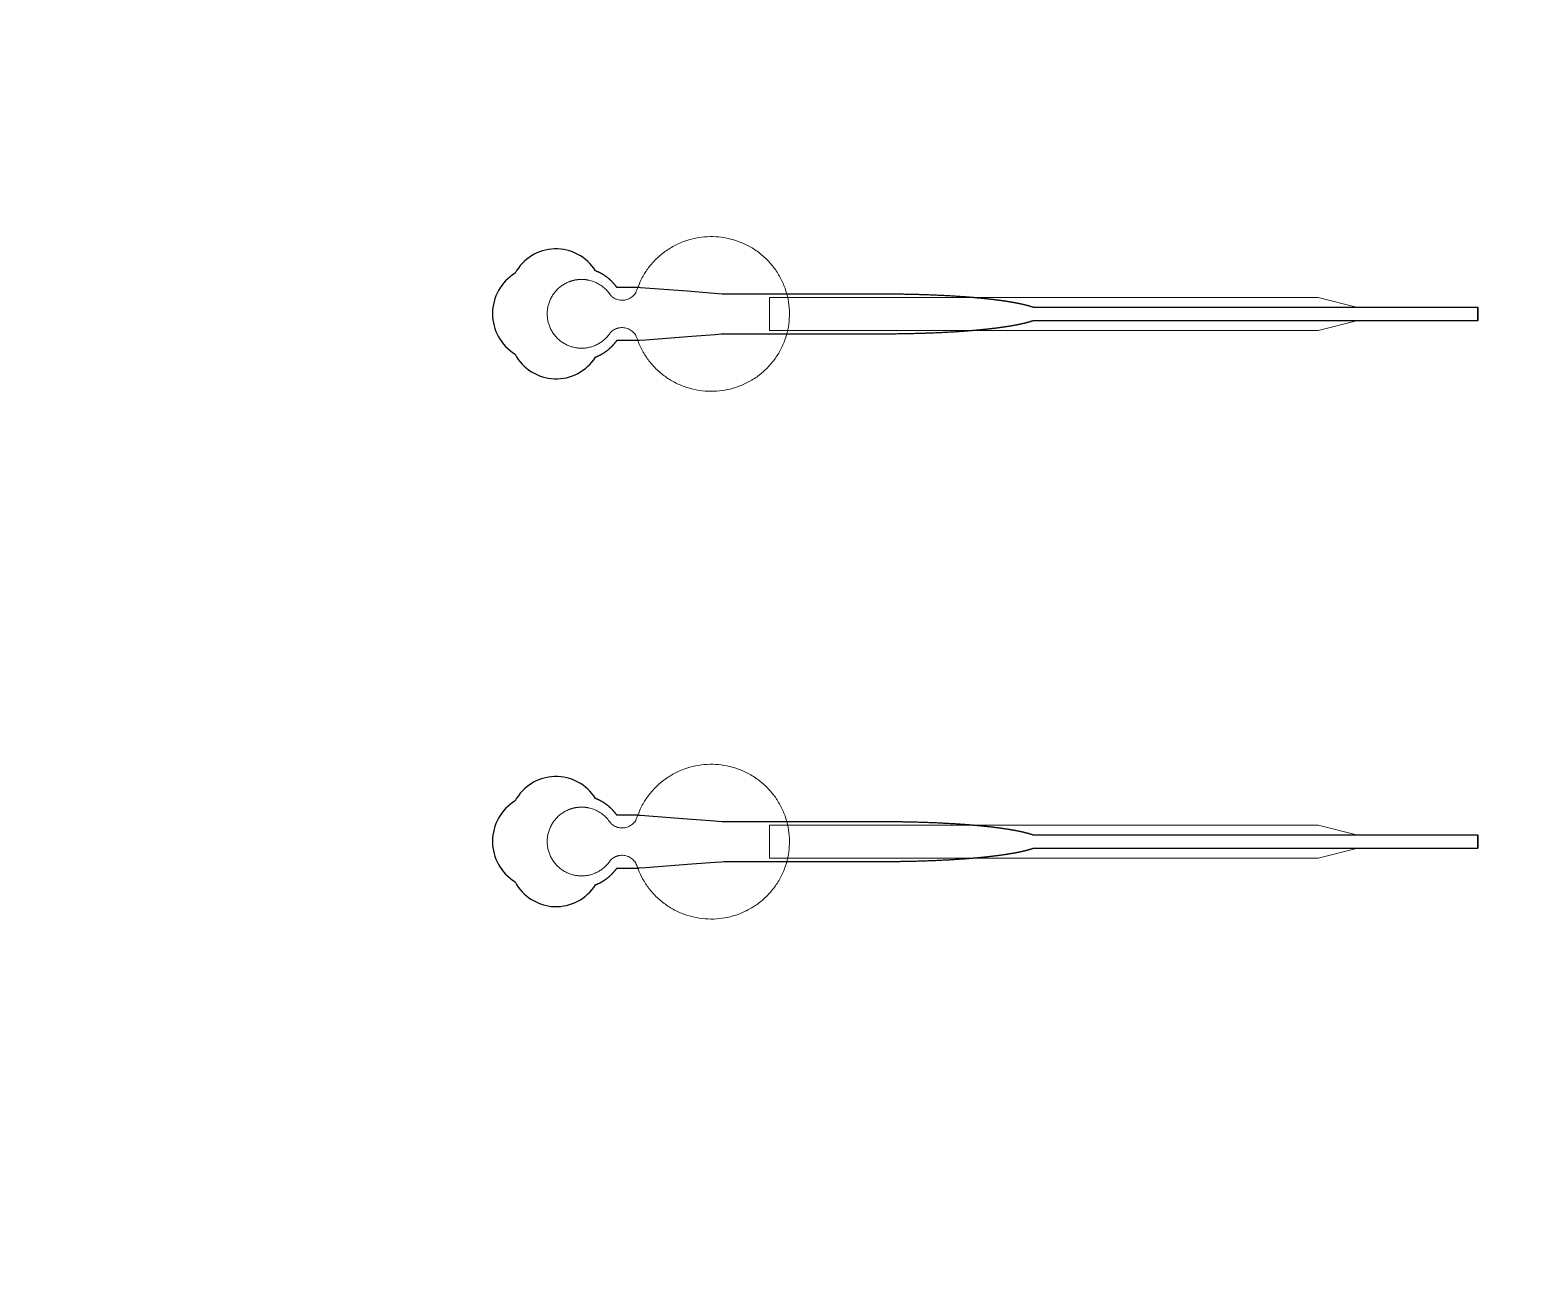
# Model space of a CAD drawing. Header units: inches. Extents: x -52997 to 52003, y -52254 to 52746.
# Drawn here: x -3252 to 2442, y 7933 to 12617 of the extents above; entities that cross this region are included whole.
import ezdxf

# ---------------------------------------------------------------- set-up
doc = ezdxf.new("R2010")
doc.units = ezdxf.units.IN
doc.header["$MEASUREMENT"] = 0
doc.layers.add('1', color=1, linetype='Continuous')
doc.layers.add('2', color=140, linetype='Continuous', lineweight=0)
doc.layers.add('3', color=90, linetype='Continuous', lineweight=0)

msp = doc.modelspace()

# ---------------------------------------------------------------- linework, layer by layer
at = {"layer": '1'}
for points in [[(-16283.4, -47485.7), (0, -47485.7), (16283.4, -47485.7, 5.999107)], [(-16250, -47285.7), (0, -47285.7), (16250, -47285.7, 5.986812)], [(-13685.8, -45485.7), (0, -45485.7), (13685.8, -45485.7, 6.794322)], [(-1109, 11377.2), (-1108.7, 11377.3), (-1107.8, 11377.6), (-1107, 11378), (-1106.1, 11378.3), (-1105.3, 11378.6), (-1104.4, 11379), (-1103.6, 11379.4), (-1102.7, 11379.7), (-1101.9, 11380.1), (-1101, 11380.5), (-1100.2, 11380.8), (-1099.3, 11381.2), (-1098.5, 11381.6), (-1097.6, 11382), (-1096.8, 11382.4), (-1095.9, 11382.8), (-1095, 11383.3), (-1094.2, 11383.7), (-1093.3, 11384.1), (-1092.5, 11384.5), (-1091.6, 11385), (-1090.8, 11385.4), (-1089.9, 11385.9), (-1089, 11386.3), (-1088.2, 11386.8), (-1087.3, 11387.3), (-1086.5, 11387.8), (-1085.6, 11388.2), (-1084.8, 11388.7), (-1083.9, 11389.2), (-1083, 11389.7), (-1082.2, 11390.2), (-1081.3, 11390.8), (-1080.5, 11391.3), (-1079.6, 11391.8), (-1078.8, 11392.3), (-1077.9, 11392.9), (-1077.1, 11393.4), (-1076.3, 11393.9), (-1075.4, 11394.5), (-1074.6, 11395.1), (-1073.7, 11395.6), (-1072.9, 11396.2), (-1072.1, 11396.8), (-1071.2, 11397.3), (-1070.4, 11397.9), (-1069.6, 11398.5), (-1068.8, 11399.1), (-1067.9, 11399.7), (-1067.1, 11400.3), (-1066.3, 11400.9), (-1065.5, 11401.5), (-1064.7, 11402.2), (-1063.9, 11402.8), (-1063.1, 11403.4), (-1062.3, 11404), (-1061.5, 11404.7), (-1060.7, 11405.3), (-1059.9, 11406), (-1059.1, 11406.6), (-1058.3, 11407.3), (-1057.5, 11407.9), (-1056.7, 11408.6), (-1056, 11409.3), (-1055.2, 11409.9), (-1054.4, 11410.6), (-1053.7, 11411.3), (-1052.9, 11412), (-1052.2, 11412.7), (-1051.4, 11413.4), (-1050.7, 11414), (-1049.9, 11414.7), (-1049.2, 11415.4), (-1048.5, 11416.2), (-1047.8, 11416.9), (-1047, 11417.6), (-1046.3, 11418.3), (-1045.6, 11419), (-1044.9, 11419.7), (-1044.2, 11420.5), (-1043.5, 11421.2), (-1042.8, 11421.9), (-1042.1, 11422.6), (-1041.5, 11423.4), (-1040.8, 11424.1), (-1040.1, 11424.9), (-1039.5, 11425.6), (-1038.8, 11426.3), (-1038.2, 11427.1), (-1037.5, 11427.8), (-1036.9, 11428.6), (-1036.2, 11429.3), (-1035.6, 11430.1), (-1035, 11430.8), (-1034.4, 11431.6), (-1033.8, 11432.4), (-1033.2, 11433.1), (-1032.6, 11433.9), (-1032, 11434.7), (-1031.4, 11435.4), (-1030.8, 11436.2), (-1030.2, 11436.9), (-1029.7, 11437.7), (-1029.1, 11438.5), (-1028.6, 11439.3), (-1028, 11440), (-1027.5, 11440.8), (-983.9, 11440.8), (-962.1, 11440.8), (-951.2, 11440.8), (-948.5, 11440.8), (-947.1, 11440.8), (-947.1, 11440.8), (-947, 11440.8), (-947, 11440.8), (-947, 11440.8), (-947, 11440.8), (-946.9, 11440.8), (-946.6, 11440.8), (-945.9, 11440.9), (-944.5, 11441), (-941.7, 11441.2), (-919.7, 11442.9), (-743, 11456.4), (-654.7, 11463.2), (-632.6, 11464.9), (-621.6, 11465.8), (-621.2, 11465.8), (-621.1, 11465.8), (-621.1, 11465.8), (-621.1, 11465.8), (-621, 11465.8), (-620.6, 11465.8), (-360.1, 11465.8), (-353.8, 11465.8), (-341.3, 11465.8), (-240.7, 11465.8), (-39.7, 11465.8), (-27.2, 11465.8), (-20.9, 11465.8), (-17.7, 11465.8), (-16.2, 11465.8), (-15.8, 11465.8), (-15.6, 11465.8), (-15.5, 11465.8), (-15.4, 11465.8), (-15.4, 11465.8), (-15.4, 11465.8), (-14.8, 11465.8), (-10.2, 11465.8), (-5.6, 11465.8), (-1, 11465.8), (3.6, 11465.8), (8.3, 11465.9), (12.9, 11465.9), (17.6, 11465.9), (22.3, 11465.9), (27, 11466), (31.7, 11466), (36.4, 11466.1), (41.1, 11466.1), (45.8, 11466.2), (50.6, 11466.3), (55.3, 11466.3), (60.1, 11466.4), (64.9, 11466.5), (69.6, 11466.6), (74.4, 11466.6), (79.2, 11466.7), (84, 11466.8), (88.8, 11466.9), (93.6, 11467), (98.4, 11467.2), (103.2, 11467.3), (108.1, 11467.4), (112.9, 11467.5), (117.7, 11467.7), (122.5, 11467.8), (127.4, 11468), (132.2, 11468.1), (137, 11468.3), (141.9, 11468.4), (146.7, 11468.6), (151.5, 11468.8), (156.4, 11468.9), (161.2, 11469.1), (166, 11469.3), (170.8, 11469.5), (175.7, 11469.7), (180.5, 11469.9), (185.3, 11470.1), (190.1, 11470.3), (194.9, 11470.6), (199.7, 11470.8), (204.5, 11471), (209.2, 11471.3), (214, 11471.5), (218.8, 11471.7), (223.5, 11472), (228.3, 11472.3), (233, 11472.5), (237.7, 11472.8), (242.4, 11473.1), (247.1, 11473.4), (251.8, 11473.6), (256.5, 11473.9), (261.1, 11474.2), (265.8, 11474.5), (270.4, 11474.8), (275, 11475.2), (279.6, 11475.5), (284.2, 11475.8), (286.4, 11476), (288.7, 11476.1), (291, 11476.3), (293.2, 11476.5), (295.5, 11476.7), (297.8, 11476.8), (300, 11477), (302.3, 11477.2), (304.5, 11477.3), (306.7, 11477.5), (309, 11477.7), (311.2, 11477.9), (313.4, 11478.1), (315.6, 11478.2), (317.8, 11478.4), (320, 11478.6), (322.2, 11478.8), (324.4, 11479), (326.6, 11479.2), (328.8, 11479.4), (331, 11479.6), (333.1, 11479.7), (335.3, 11479.9), (337.5, 11480.1), (339.6, 11480.3), (341.8, 11480.5), (343.9, 11480.7), (346, 11480.9), (348.1, 11481.1), (350.3, 11481.3), (352.4, 11481.5), (354.5, 11481.7), (356.6, 11481.9), (358.7, 11482.2), (360.8, 11482.4), (362.8, 11482.6), (364.9, 11482.8), (367, 11483), (369, 11483.2), (371.1, 11483.4), (373.1, 11483.6), (375.1, 11483.9), (377.2, 11484.1), (379.2, 11484.3), (381.2, 11484.5), (383.2, 11484.7), (385.2, 11485), (387.2, 11485.2), (389.2, 11485.4), (391.1, 11485.6), (393.1, 11485.9), (395.1, 11486.1), (397, 11486.3), (399, 11486.6), (400.9, 11486.8), (402.8, 11487), (404.7, 11487.3), (406.6, 11487.5), (408.5, 11487.7), (410.4, 11488), (412.3, 11488.2), (414.2, 11488.4), (416.1, 11488.7), (417.9, 11488.9), (419.8, 11489.2), (421.6, 11489.4), (423.4, 11489.6), (425.2, 11489.9), (427.1, 11490.1), (428.9, 11490.4), (430.7, 11490.6), (432.4, 11490.9), (434.2, 11491.1), (436, 11491.4), (437.7, 11491.6), (439.5, 11491.9), (441.2, 11492.1), (443, 11492.4), (444.7, 11492.7), (446.4, 11492.9), (448.1, 11493.2), (449.8, 11493.4), (451.5, 11493.7), (453.1, 11493.9), (454.8, 11494.2), (456.5, 11494.5), (458.1, 11494.7), (459.7, 11495), (461.4, 11495.3), (463, 11495.5), (464.6, 11495.8), (466.2, 11496.1), (467.7, 11496.3), (469.3, 11496.6), (470.9, 11496.9), (472.4, 11497.1), (474, 11497.4), (475.5, 11497.7), (477, 11497.9), (478.5, 11498.2), (480, 11498.5), (481.5, 11498.8), (483, 11499), (484.5, 11499.3), (486, 11499.6), (487.4, 11499.9), (488.8, 11500.1), (490.3, 11500.4), (491.7, 11500.7), (493.1, 11501), (494.5, 11501.3), (495.9, 11501.5), (497.3, 11501.8), (498.6, 11502.1), (500, 11502.4), (501.3, 11502.7), (502.7, 11503), (504, 11503.2), (505.3, 11503.5), (506.6, 11503.8), (507.9, 11504.1), (509.2, 11504.4), (510.4, 11504.7), (511.7, 11505), (512.9, 11505.3), (514.2, 11505.5), (515.4, 11505.8), (516.6, 11506.1), (517.8, 11506.4), (519, 11506.7), (520.2, 11507), (521.4, 11507.3), (522.5, 11507.6), (523.7, 11507.9), (524.8, 11508.2), (525.9, 11508.5), (527.1, 11508.7), (528.2, 11509), (529.2, 11509.3), (530.3, 11509.6), (531.4, 11509.9), (532.5, 11510.2), (533.5, 11510.5), (534.6, 11510.8), (535.6, 11511.1), (536.6, 11511.4), (537.6, 11511.7), (538.6, 11512), (539.6, 11512.3), (540.6, 11512.6), (541.5, 11512.9), (542.5, 11513.2), (543.4, 11513.5), (544.3, 11513.8), (545.2, 11514.1), (546.2, 11514.4), (547, 11514.7), (547.9, 11515), (548.8, 11515.3), (550.2, 11515.8), (2235.9, 11515.6), (2235.9, 11565.8), (550.3, 11565.8), (550, 11565.9), (549.1, 11566.2), (548.3, 11566.5), (547.4, 11566.8), (546.5, 11567.1), (545.6, 11567.4), (544.7, 11567.7), (543.8, 11568), (542.8, 11568.3), (541.9, 11568.6), (540.9, 11568.9), (539.9, 11569.2), (538.9, 11569.5), (538, 11569.8), (537, 11570.1), (535.9, 11570.4), (534.9, 11570.7), (533.9, 11571), (532.8, 11571.3), (531.8, 11571.6), (530.7, 11571.9), (529.6, 11572.2), (528.5, 11572.5), (527.4, 11572.8), (526.3, 11573), (525.2, 11573.3), (524, 11573.6), (522.9, 11573.9), (521.7, 11574.2), (520.5, 11574.5), (519.4, 11574.8), (518.2, 11575.1), (517, 11575.4), (515.8, 11575.7), (514.5, 11576), (513.3, 11576.3), (512, 11576.5), (510.8, 11576.8), (509.5, 11577.1), (508.2, 11577.4), (507, 11577.7), (505.6, 11578), (504.3, 11578.3), (503, 11578.6), (501.7, 11578.8), (500.3, 11579.1), (499, 11579.4), (497.6, 11579.7), (496.2, 11580), (494.9, 11580.3), (493.5, 11580.5), (492, 11580.8), (490.6, 11581.1), (489.2, 11581.4), (487.8, 11581.7), (486.3, 11581.9), (484.8, 11582.2), (483.4, 11582.5), (481.9, 11582.8), (480.4, 11583), (478.9, 11583.3), (477.4, 11583.6), (475.9, 11583.9), (474.3, 11584.1), (472.8, 11584.4), (471.2, 11584.7), (469.7, 11584.9), (468.1, 11585.2), (466.5, 11585.5), (464.9, 11585.7), (463.3, 11586), (461.7, 11586.3), (460.1, 11586.5), (458.5, 11586.8), (456.8, 11587.1), (455.2, 11587.3), (453.5, 11587.6), (451.8, 11587.9), (450.1, 11588.1), (448.5, 11588.4), (446.8, 11588.6), (445, 11588.9), (443.3, 11589.1), (441.6, 11589.4), (439.9, 11589.7), (438.1, 11589.9), (436.4, 11590.2), (434.6, 11590.4), (432.8, 11590.7), (431, 11590.9), (429.2, 11591.2), (427.4, 11591.4), (425.6, 11591.6), (423.8, 11591.9), (422, 11592.1), (420.1, 11592.4), (418.3, 11592.6), (416.4, 11592.9), (414.6, 11593.1), (412.7, 11593.3), (410.8, 11593.6), (408.9, 11593.8), (407, 11594.1), (405.1, 11594.3), (403.2, 11594.5), (401.3, 11594.8), (399.4, 11595), (397.4, 11595.2), (395.5, 11595.5), (393.5, 11595.7), (391.6, 11595.9), (389.6, 11596.1), (387.6, 11596.4), (385.6, 11596.6), (383.6, 11596.8), (381.6, 11597), (379.6, 11597.2), (377.6, 11597.5), (375.6, 11597.7), (373.5, 11597.9), (371.5, 11598.1), (369.5, 11598.3), (367.4, 11598.5), (365.3, 11598.8), (363.3, 11599), (361.2, 11599.2), (359.1, 11599.4), (357, 11599.6), (354.9, 11599.8), (352.8, 11600), (350.7, 11600.2), (348.6, 11600.4), (346.5, 11600.6), (344.4, 11600.8), (342.2, 11601), (340.1, 11601.2), (338, 11601.4), (335.8, 11601.6), (333.6, 11601.8), (331.5, 11602), (329.3, 11602.2), (327.1, 11602.4), (325, 11602.6), (322.8, 11602.8), (320.6, 11602.9), (318.4, 11603.1), (316.2, 11603.3), (314, 11603.5), (311.7, 11603.7), (309.5, 11603.8), (307.3, 11604), (305.1, 11604.2), (302.8, 11604.4), (300.6, 11604.6), (298.3, 11604.7), (296.1, 11604.9), (293.8, 11605.1), (291.6, 11605.2), (289.3, 11605.4), (287.1, 11605.6), (282.5, 11605.9), (277.9, 11606.2), (273.3, 11606.5), (268.7, 11606.9), (264.1, 11607.2), (259.5, 11607.5), (254.9, 11607.8), (250.2, 11608), (245.5, 11608.3), (240.8, 11608.6), (236.1, 11608.9), (231.4, 11609.2), (226.7, 11609.4), (222, 11609.7), (217.3, 11609.9), (212.5, 11610.2), (207.8, 11610.4), (203, 11610.7), (198.2, 11610.9), (193.4, 11611.1), (188.7, 11611.3), (183.9, 11611.5), (179.1, 11611.7), (174.3, 11611.9), (169.5, 11612.1), (164.7, 11612.3), (159.9, 11612.5), (155.1, 11612.7), (150.3, 11612.9), (145.5, 11613.1), (140.7, 11613.2), (135.8, 11613.4), (131, 11613.5), (126.2, 11613.7), (121.4, 11613.8), (116.6, 11614), (111.8, 11614.1), (107, 11614.2), (102.2, 11614.3), (97.4, 11614.5), (92.7, 11614.6), (87.9, 11614.7), (83.1, 11614.8), (78.3, 11614.9), (73.6, 11615), (68.8, 11615.1), (64.1, 11615.1), (59.3, 11615.2), (54.6, 11615.3), (49.9, 11615.4), (45.2, 11615.4), (40.5, 11615.5), (35.8, 11615.5), (31.1, 11615.6), (26.4, 11615.6), (21.8, 11615.7), (17.1, 11615.7), (12.5, 11615.7), (7.9, 11615.7), (3.3, 11615.8), (-1.3, 11615.8), (-3.6, 11615.8), (-4.2, 11615.8), (-4.5, 11615.8), (-4.6, 11615.8), (-4.8, 11615.8), (-6.4, 11615.8), (-12.8, 11615.8), (-25.5, 11615.8), (-76.5, 11615.8), (-280.5, 11615.8), (-331.4, 11615.8), (-356.9, 11615.8), (-363.3, 11615.8), (-364.9, 11615.8), (-620.7, 11615.8), (-621.1, 11615.8), (-621.1, 11615.8), (-621.1, 11615.8), (-621.2, 11615.8), (-621.3, 11615.8), (-621.6, 11615.8), (-623, 11615.9), (-628.5, 11616.3), (-672.7, 11619.7), (-761, 11626.5), (-937.7, 11640.1), (-943.2, 11640.5), (-945.9, 11640.7), (-946.6, 11640.8), (-947, 11640.8), (-947, 11640.8), (-947, 11640.8), (-947, 11640.8), (-947, 11640.8), (-947.1, 11640.8), (-947.1, 11640.8), (-947.4, 11640.8), (-950.2, 11640.8), (-955.6, 11640.8), (-966.5, 11640.8), (-988.3, 11640.8), (-1010.1, 11640.8), (-1021, 11640.8), (-1026.5, 11640.8), (-1027.1, 11640.8), (-1027.3, 11640.8), (-1027.4, 11640.8), (-1027.4, 11640.8), (-1027.5, 11640.8), (-1027.5, 11640.8), (-1027.5, 11640.8), (-1027.9, 11641.4), (-1028.7, 11642.5), (-1029.5, 11643.6), (-1030.3, 11644.7), (-1031.1, 11645.9), (-1032, 11647), (-1032.9, 11648.1), (-1033.7, 11649.2), (-1034.6, 11650.3), (-1035.5, 11651.4), (-1036.4, 11652.5), (-1037.4, 11653.6), (-1038.3, 11654.7), (-1039.2, 11655.8), (-1040.2, 11656.9), (-1041.2, 11658), (-1042.2, 11659.1), (-1043.2, 11660.2), (-1044.2, 11661.2), (-1045.2, 11662.3), (-1046.3, 11663.4), (-1047.3, 11664.4), (-1048.4, 11665.5), (-1049.5, 11666.5), (-1050.5, 11667.6), (-1051.6, 11668.6), (-1052.7, 11669.6), (-1053.9, 11670.6), (-1055, 11671.6), (-1056.2, 11672.6), (-1057.3, 11673.6), (-1058.5, 11674.6), (-1059.7, 11675.6), (-1060.8, 11676.6), (-1062, 11677.5), (-1063.2, 11678.5), (-1064.5, 11679.4), (-1065.7, 11680.4), (-1066.9, 11681.3), (-1068.2, 11682.2), (-1069.4, 11683.1), (-1070.7, 11684), (-1072, 11684.9), (-1073.3, 11685.8), (-1074.6, 11686.7), (-1075.9, 11687.5), (-1077.2, 11688.4), (-1078.5, 11689.2), (-1079.8, 11690), (-1081.2, 11690.8), (-1082.5, 11691.6), (-1083.9, 11692.4), (-1085.2, 11693.2), (-1086.6, 11694), (-1088, 11694.7), (-1089.3, 11695.5), (-1090.7, 11696.2), (-1092.1, 11696.9), (-1093.5, 11697.6), (-1094.9, 11698.3), (-1096.3, 11699), (-1097.7, 11699.7), (-1099.1, 11700.3), (-1100.5, 11700.9), (-1102, 11701.6), (-1103.4, 11702.2), (-1104.8, 11702.8), (-1106.3, 11703.3), (-1107.7, 11703.9), (-1108.9, 11704.4, 0.576044), (-1413.5, 11695.1, 0.560065), (-1413.5, 11388.6, 0.578435)], [(-1109, 9377.2), (-1108.7, 9377.3), (-1107.8, 9377.6), (-1107, 9378), (-1106.1, 9378.3), (-1105.3, 9378.6), (-1104.4, 9379), (-1103.6, 9379.4), (-1102.7, 9379.7), (-1101.9, 9380.1), (-1101, 9380.5), (-1100.2, 9380.8), (-1099.3, 9381.2), (-1098.5, 9381.6), (-1097.6, 9382), (-1096.8, 9382.4), (-1095.9, 9382.8), (-1095, 9383.3), (-1094.2, 9383.7), (-1093.3, 9384.1), (-1092.5, 9384.5), (-1091.6, 9385), (-1090.8, 9385.4), (-1089.9, 9385.9), (-1089, 9386.3), (-1088.2, 9386.8), (-1087.3, 9387.3), (-1086.5, 9387.8), (-1085.6, 9388.2), (-1084.8, 9388.7), (-1083.9, 9389.2), (-1083, 9389.7), (-1082.2, 9390.2), (-1081.3, 9390.8), (-1080.5, 9391.3), (-1079.6, 9391.8), (-1078.8, 9392.3), (-1077.9, 9392.9), (-1077.1, 9393.4), (-1076.3, 9393.9), (-1075.4, 9394.5), (-1074.6, 9395.1), (-1073.7, 9395.6), (-1072.9, 9396.2), (-1072.1, 9396.8), (-1071.2, 9397.3), (-1070.4, 9397.9), (-1069.6, 9398.5), (-1068.8, 9399.1), (-1067.9, 9399.7), (-1067.1, 9400.3), (-1066.3, 9400.9), (-1065.5, 9401.5), (-1064.7, 9402.2), (-1063.9, 9402.8), (-1063.1, 9403.4), (-1062.3, 9404), (-1061.5, 9404.7), (-1060.7, 9405.3), (-1059.9, 9406), (-1059.1, 9406.6), (-1058.3, 9407.3), (-1057.5, 9407.9), (-1056.7, 9408.6), (-1056, 9409.3), (-1055.2, 9409.9), (-1054.4, 9410.6), (-1053.7, 9411.3), (-1052.9, 9412), (-1052.2, 9412.7), (-1051.4, 9413.4), (-1050.7, 9414), (-1049.9, 9414.7), (-1049.2, 9415.4), (-1048.5, 9416.2), (-1047.8, 9416.9), (-1047, 9417.6), (-1046.3, 9418.3), (-1045.6, 9419), (-1044.9, 9419.7), (-1044.2, 9420.5), (-1043.5, 9421.2), (-1042.8, 9421.9), (-1042.1, 9422.6), (-1041.5, 9423.4), (-1040.8, 9424.1), (-1040.1, 9424.9), (-1039.5, 9425.6), (-1038.8, 9426.3), (-1038.2, 9427.1), (-1037.5, 9427.8), (-1036.9, 9428.6), (-1036.2, 9429.3), (-1035.6, 9430.1), (-1035, 9430.8), (-1034.4, 9431.6), (-1033.8, 9432.4), (-1033.2, 9433.1), (-1032.6, 9433.9), (-1032, 9434.7), (-1031.4, 9435.4), (-1030.8, 9436.2), (-1030.2, 9436.9), (-1029.7, 9437.7), (-1029.1, 9438.5), (-1028.6, 9439.3), (-1028, 9440), (-1027.5, 9440.8), (-983.9, 9440.8), (-962.1, 9440.8), (-951.2, 9440.8), (-948.5, 9440.8), (-947.1, 9440.8), (-947.1, 9440.8), (-947, 9440.8), (-947, 9440.8), (-947, 9440.8), (-947, 9440.8), (-946.9, 9440.8), (-946.6, 9440.8), (-945.9, 9440.9), (-944.5, 9441), (-941.7, 9441.2), (-919.7, 9442.9), (-743, 9456.4), (-654.7, 9463.2), (-632.6, 9464.9), (-621.6, 9465.8), (-621.2, 9465.8), (-621.1, 9465.8), (-621.1, 9465.8), (-621.1, 9465.8), (-621, 9465.8), (-620.6, 9465.8), (-360.1, 9465.8), (-353.8, 9465.8), (-341.3, 9465.8), (-240.7, 9465.8), (-39.7, 9465.8), (-27.2, 9465.8), (-20.9, 9465.8), (-17.7, 9465.8), (-16.2, 9465.8), (-15.8, 9465.8), (-15.6, 9465.8), (-15.5, 9465.8), (-15.4, 9465.8), (-15.4, 9465.8), (-15.4, 9465.8), (-14.8, 9465.8), (-10.2, 9465.8), (-5.6, 9465.8), (-1, 9465.8), (3.6, 9465.8), (8.3, 9465.9), (12.9, 9465.9), (17.6, 9465.9), (22.3, 9465.9), (27, 9466), (31.7, 9466), (36.4, 9466.1), (41.1, 9466.1), (45.8, 9466.2), (50.6, 9466.3), (55.3, 9466.3), (60.1, 9466.4), (64.9, 9466.5), (69.6, 9466.6), (74.4, 9466.6), (79.2, 9466.7), (84, 9466.8), (88.8, 9466.9), (93.6, 9467), (98.4, 9467.2), (103.2, 9467.3), (108.1, 9467.4), (112.9, 9467.5), (117.7, 9467.7), (122.5, 9467.8), (127.4, 9468), (132.2, 9468.1), (137, 9468.3), (141.9, 9468.4), (146.7, 9468.6), (151.5, 9468.8), (156.4, 9468.9), (161.2, 9469.1), (166, 9469.3), (170.8, 9469.5), (175.7, 9469.7), (180.5, 9469.9), (185.3, 9470.1), (190.1, 9470.3), (194.9, 9470.6), (199.7, 9470.8), (204.5, 9471), (209.2, 9471.3), (214, 9471.5), (218.8, 9471.7), (223.5, 9472), (228.3, 9472.3), (233, 9472.5), (237.7, 9472.8), (242.4, 9473.1), (247.1, 9473.4), (251.8, 9473.6), (256.5, 9473.9), (261.1, 9474.2), (265.8, 9474.5), (270.4, 9474.8), (275, 9475.2), (279.6, 9475.5), (284.2, 9475.8), (286.4, 9476), (288.7, 9476.1), (291, 9476.3), (293.2, 9476.5), (295.5, 9476.7), (297.8, 9476.8), (300, 9477), (302.3, 9477.2), (304.5, 9477.3), (306.7, 9477.5), (309, 9477.7), (311.2, 9477.9), (313.4, 9478.1), (315.6, 9478.2), (317.8, 9478.4), (320, 9478.6), (322.2, 9478.8), (324.4, 9479), (326.6, 9479.2), (328.8, 9479.4), (331, 9479.6), (333.1, 9479.7), (335.3, 9479.9), (337.5, 9480.1), (339.6, 9480.3), (341.8, 9480.5), (343.9, 9480.7), (346, 9480.9), (348.1, 9481.1), (350.3, 9481.3), (352.4, 9481.5), (354.5, 9481.7), (356.6, 9481.9), (358.7, 9482.2), (360.8, 9482.4), (362.8, 9482.6), (364.9, 9482.8), (367, 9483), (369, 9483.2), (371.1, 9483.4), (373.1, 9483.6), (375.1, 9483.9), (377.2, 9484.1), (379.2, 9484.3), (381.2, 9484.5), (383.2, 9484.7), (385.2, 9485), (387.2, 9485.2), (389.2, 9485.4), (391.1, 9485.6), (393.1, 9485.9), (395.1, 9486.1), (397, 9486.3), (399, 9486.6), (400.9, 9486.8), (402.8, 9487), (404.7, 9487.3), (406.6, 9487.5), (408.5, 9487.7), (410.4, 9488), (412.3, 9488.2), (414.2, 9488.4), (416.1, 9488.7), (417.9, 9488.9), (419.8, 9489.2), (421.6, 9489.4), (423.4, 9489.6), (425.2, 9489.9), (427.1, 9490.1), (428.9, 9490.4), (430.7, 9490.6), (432.4, 9490.9), (434.2, 9491.1), (436, 9491.4), (437.7, 9491.6), (439.5, 9491.9), (441.2, 9492.1), (443, 9492.4), (444.7, 9492.7), (446.4, 9492.9), (448.1, 9493.2), (449.8, 9493.4), (451.5, 9493.7), (453.1, 9493.9), (454.8, 9494.2), (456.5, 9494.5), (458.1, 9494.7), (459.7, 9495), (461.4, 9495.3), (463, 9495.5), (464.6, 9495.8), (466.2, 9496.1), (467.7, 9496.3), (469.3, 9496.6), (470.9, 9496.9), (472.4, 9497.1), (474, 9497.4), (475.5, 9497.7), (477, 9497.9), (478.5, 9498.2), (480, 9498.5), (481.5, 9498.8), (483, 9499), (484.5, 9499.3), (486, 9499.6), (487.4, 9499.9), (488.8, 9500.1), (490.3, 9500.4), (491.7, 9500.7), (493.1, 9501), (494.5, 9501.3), (495.9, 9501.5), (497.3, 9501.8), (498.6, 9502.1), (500, 9502.4), (501.3, 9502.7), (502.7, 9503), (504, 9503.2), (505.3, 9503.5), (506.6, 9503.8), (507.9, 9504.1), (509.2, 9504.4), (510.4, 9504.7), (511.7, 9505), (512.9, 9505.3), (514.2, 9505.5), (515.4, 9505.8), (516.6, 9506.1), (517.8, 9506.4), (519, 9506.7), (520.2, 9507), (521.4, 9507.3), (522.5, 9507.6), (523.7, 9507.9), (524.8, 9508.2), (525.9, 9508.5), (527.1, 9508.7), (528.2, 9509), (529.2, 9509.3), (530.3, 9509.6), (531.4, 9509.9), (532.5, 9510.2), (533.5, 9510.5), (534.6, 9510.8), (535.6, 9511.1), (536.6, 9511.4), (537.6, 9511.7), (538.6, 9512), (539.6, 9512.3), (540.6, 9512.6), (541.5, 9512.9), (542.5, 9513.2), (543.4, 9513.5), (544.3, 9513.8), (545.2, 9514.1), (546.2, 9514.4), (547, 9514.7), (547.9, 9515), (548.8, 9515.3), (550.2, 9515.8), (2235.9, 9515.6), (2235.9, 9565.8), (550.3, 9565.8), (550, 9565.9), (549.1, 9566.2), (548.3, 9566.5), (547.4, 9566.8), (546.5, 9567.1), (545.6, 9567.4), (544.7, 9567.7), (543.8, 9568), (542.8, 9568.3), (541.9, 9568.6), (540.9, 9568.9), (539.9, 9569.2), (538.9, 9569.5), (538, 9569.8), (537, 9570.1), (535.9, 9570.4), (534.9, 9570.7), (533.9, 9571), (532.8, 9571.3), (531.8, 9571.6), (530.7, 9571.9), (529.6, 9572.2), (528.5, 9572.5), (527.4, 9572.8), (526.3, 9573), (525.2, 9573.3), (524, 9573.6), (522.9, 9573.9), (521.7, 9574.2), (520.5, 9574.5), (519.4, 9574.8), (518.2, 9575.1), (517, 9575.4), (515.8, 9575.7), (514.5, 9576), (513.3, 9576.3), (512, 9576.5), (510.8, 9576.8), (509.5, 9577.1), (508.2, 9577.4), (507, 9577.7), (505.6, 9578), (504.3, 9578.3), (503, 9578.6), (501.7, 9578.8), (500.3, 9579.1), (499, 9579.4), (497.6, 9579.7), (496.2, 9580), (494.9, 9580.3), (493.5, 9580.5), (492, 9580.8), (490.6, 9581.1), (489.2, 9581.4), (487.8, 9581.7), (486.3, 9581.9), (484.8, 9582.2), (483.4, 9582.5), (481.9, 9582.8), (480.4, 9583), (478.9, 9583.3), (477.4, 9583.6), (475.9, 9583.9), (474.3, 9584.1), (472.8, 9584.4), (471.2, 9584.7), (469.7, 9584.9), (468.1, 9585.2), (466.5, 9585.5), (464.9, 9585.7), (463.3, 9586), (461.7, 9586.3), (460.1, 9586.5), (458.5, 9586.8), (456.8, 9587.1), (455.2, 9587.3), (453.5, 9587.6), (451.8, 9587.9), (450.1, 9588.1), (448.5, 9588.4), (446.8, 9588.6), (445, 9588.9), (443.3, 9589.1), (441.6, 9589.4), (439.9, 9589.7), (438.1, 9589.9), (436.4, 9590.2), (434.6, 9590.4), (432.8, 9590.7), (431, 9590.9), (429.2, 9591.2), (427.4, 9591.4), (425.6, 9591.6), (423.8, 9591.9), (422, 9592.1), (420.1, 9592.4), (418.3, 9592.6), (416.4, 9592.9), (414.6, 9593.1), (412.7, 9593.3), (410.8, 9593.6), (408.9, 9593.8), (407, 9594.1), (405.1, 9594.3), (403.2, 9594.5), (401.3, 9594.8), (399.4, 9595), (397.4, 9595.2), (395.5, 9595.5), (393.5, 9595.7), (391.6, 9595.9), (389.6, 9596.1), (387.6, 9596.4), (385.6, 9596.6), (383.6, 9596.8), (381.6, 9597), (379.6, 9597.2), (377.6, 9597.5), (375.6, 9597.7), (373.5, 9597.9), (371.5, 9598.1), (369.5, 9598.3), (367.4, 9598.5), (365.3, 9598.8), (363.3, 9599), (361.2, 9599.2), (359.1, 9599.4), (357, 9599.6), (354.9, 9599.8), (352.8, 9600), (350.7, 9600.2), (348.6, 9600.4), (346.5, 9600.6), (344.4, 9600.8), (342.2, 9601), (340.1, 9601.2), (338, 9601.4), (335.8, 9601.6), (333.6, 9601.8), (331.5, 9602), (329.3, 9602.2), (327.1, 9602.4), (325, 9602.6), (322.8, 9602.8), (320.6, 9602.9), (318.4, 9603.1), (316.2, 9603.3), (314, 9603.5), (311.7, 9603.7), (309.5, 9603.8), (307.3, 9604), (305.1, 9604.2), (302.8, 9604.4), (300.6, 9604.6), (298.3, 9604.7), (296.1, 9604.9), (293.8, 9605.1), (291.6, 9605.2), (289.3, 9605.4), (287.1, 9605.6), (282.5, 9605.9), (277.9, 9606.2), (273.3, 9606.5), (268.7, 9606.9), (264.1, 9607.2), (259.5, 9607.5), (254.9, 9607.8), (250.2, 9608), (245.5, 9608.3), (240.8, 9608.6), (236.1, 9608.9), (231.4, 9609.2), (226.7, 9609.4), (222, 9609.7), (217.3, 9609.9), (212.5, 9610.2), (207.8, 9610.4), (203, 9610.7), (198.2, 9610.9), (193.4, 9611.1), (188.7, 9611.3), (183.9, 9611.5), (179.1, 9611.7), (174.3, 9611.9), (169.5, 9612.1), (164.7, 9612.3), (159.9, 9612.5), (155.1, 9612.7), (150.3, 9612.9), (145.5, 9613.1), (140.7, 9613.2), (135.8, 9613.4), (131, 9613.5), (126.2, 9613.7), (121.4, 9613.8), (116.6, 9614), (111.8, 9614.1), (107, 9614.2), (102.2, 9614.3), (97.4, 9614.5), (92.7, 9614.6), (87.9, 9614.7), (83.1, 9614.8), (78.3, 9614.9), (73.6, 9615), (68.8, 9615.1), (64.1, 9615.1), (59.3, 9615.2), (54.6, 9615.3), (49.9, 9615.4), (45.2, 9615.4), (40.5, 9615.5), (35.8, 9615.5), (31.1, 9615.6), (26.4, 9615.6), (21.8, 9615.7), (17.1, 9615.7), (12.5, 9615.7), (7.9, 9615.7), (3.3, 9615.8), (-1.3, 9615.8), (-3.6, 9615.8), (-4.2, 9615.8), (-4.5, 9615.8), (-4.6, 9615.8), (-4.8, 9615.8), (-6.4, 9615.8), (-12.8, 9615.8), (-25.5, 9615.8), (-76.5, 9615.8), (-280.5, 9615.8), (-331.4, 9615.8), (-356.9, 9615.8), (-363.3, 9615.8), (-364.9, 9615.8), (-620.7, 9615.8), (-621.1, 9615.8), (-621.1, 9615.8), (-621.1, 9615.8), (-621.2, 9615.8), (-621.3, 9615.8), (-621.6, 9615.8), (-623, 9615.9), (-628.5, 9616.3), (-672.7, 9619.7), (-761, 9626.5), (-937.7, 9640.1), (-943.2, 9640.5), (-945.9, 9640.7), (-946.6, 9640.8), (-947, 9640.8), (-947, 9640.8), (-947, 9640.8), (-947, 9640.8), (-947, 9640.8), (-947.1, 9640.8), (-947.1, 9640.8), (-947.4, 9640.8), (-950.2, 9640.8), (-955.6, 9640.8), (-966.5, 9640.8), (-988.3, 9640.8), (-1010.1, 9640.8), (-1021, 9640.8), (-1026.5, 9640.8), (-1027.1, 9640.8), (-1027.3, 9640.8), (-1027.4, 9640.8), (-1027.4, 9640.8), (-1027.5, 9640.8), (-1027.5, 9640.8), (-1027.5, 9640.8), (-1027.9, 9641.4), (-1028.7, 9642.5), (-1029.5, 9643.6), (-1030.3, 9644.7), (-1031.1, 9645.9), (-1032, 9647), (-1032.9, 9648.1), (-1033.7, 9649.2), (-1034.6, 9650.3), (-1035.5, 9651.4), (-1036.4, 9652.5), (-1037.4, 9653.6), (-1038.3, 9654.7), (-1039.2, 9655.8), (-1040.2, 9656.9), (-1041.2, 9658), (-1042.2, 9659.1), (-1043.2, 9660.2), (-1044.2, 9661.2), (-1045.2, 9662.3), (-1046.3, 9663.4), (-1047.3, 9664.4), (-1048.4, 9665.5), (-1049.5, 9666.5), (-1050.5, 9667.6), (-1051.6, 9668.6), (-1052.7, 9669.6), (-1053.9, 9670.6), (-1055, 9671.6), (-1056.2, 9672.6), (-1057.3, 9673.6), (-1058.5, 9674.6), (-1059.7, 9675.6), (-1060.8, 9676.6), (-1062, 9677.5), (-1063.2, 9678.5), (-1064.5, 9679.4), (-1065.7, 9680.4), (-1066.9, 9681.3), (-1068.2, 9682.2), (-1069.4, 9683.1), (-1070.7, 9684), (-1072, 9684.9), (-1073.3, 9685.8), (-1074.6, 9686.7), (-1075.9, 9687.5), (-1077.2, 9688.4), (-1078.5, 9689.2), (-1079.8, 9690), (-1081.2, 9690.8), (-1082.5, 9691.6), (-1083.9, 9692.4), (-1085.2, 9693.2), (-1086.6, 9694), (-1088, 9694.7), (-1089.3, 9695.5), (-1090.7, 9696.2), (-1092.1, 9696.9), (-1093.5, 9697.6), (-1094.9, 9698.3), (-1096.3, 9699), (-1097.7, 9699.7), (-1099.1, 9700.3), (-1100.5, 9700.9), (-1102, 9701.6), (-1103.4, 9702.2), (-1104.8, 9702.8), (-1106.3, 9703.3), (-1107.7, 9703.9), (-1108.9, 9704.4, 0.576044), (-1413.5, 9695.1, 0.560065), (-1413.5, 9388.6, 0.578435)]]:
    msp.add_lwpolyline(points, format="xyb", close=True, dxfattribs=at)
msp.add_circle((-497.2, 245.8), 52500, dxfattribs=at)
at = {"layer": '2'}
for points in [[(-16283.4, -47485.7), (0, -47485.7), (16283.4, -47485.7, 5.999107)], [(-16250, -47285.7), (0, -47285.7), (16250, -47285.7, 5.986812)], [(-13685.8, -45485.7), (0, -45485.7), (13685.8, -45485.7, 6.794322)]]:
    msp.add_lwpolyline(points, format="xyb", close=True, dxfattribs=at)
msp.add_circle((-497.2, 245.8), 52500, dxfattribs=at)
for points in [[(-1052.1, 11470.3), (-1029.9, 11493.4), (-998.2, 11488.2), (-966.6, 11483), (-953, 11453.9), (-877.5, 11213.1), (-625.5, 11250.8), (-373.5, 11288.4), (-373.4, 11540.6), (-373.3, 11792.7), (-625.2, 11830.6), (-877.2, 11868.6), (-952.9, 11627.8), (-966.1, 11599.3), (-997, 11593.6), (-1027.8, 11587.8), (-1050.4, 11609.6), (-1101.8, 11693), (-1196.2, 11666.9), (-1290.5, 11640.8), (-1291.7, 11542.8), (-1292.9, 11444.9), (-1199.2, 11416.5), (-1105.4, 11388.1), (-1052.1, 11470.3)], [(-1052.1, 9470.3), (-1029.9, 9493.4), (-998.2, 9488.2), (-966.6, 9483), (-953, 9453.9), (-877.5, 9213.1), (-625.5, 9250.8), (-373.5, 9288.4), (-373.4, 9540.6), (-373.3, 9792.7), (-625.2, 9830.6), (-877.2, 9868.6), (-952.9, 9627.8), (-966.1, 9599.3), (-997, 9593.6), (-1027.8, 9587.8), (-1050.4, 9609.6), (-1101.8, 9693), (-1196.2, 9666.9), (-1290.5, 9640.8), (-1291.7, 9542.8), (-1292.9, 9444.9), (-1199.2, 9416.5), (-1105.4, 9388.1), (-1052.1, 9470.3)]]:
    msp.add_rational_spline(points, [1, 0.884783429184, 1, 0.884783429184, 1, 0.758252289935, 1, 0.758252289935, 1, 0.758252289935, 1, 0.758252289935, 1, 0.888941908896, 1, 0.888941908896, 1, 0.79946124759, 1, 0.79946124759, 1, 0.79946124759, 1, 0.79946124759, 1], degree=2, knots=[0, 0, 0, 0.969535, 0.969535, 1.939069, 1.939069, 3.359405, 3.359405, 4.779741, 4.779741, 6.200078, 6.200078, 7.620414, 7.620414, 8.571947, 8.571947, 9.52348, 9.52348, 10.812277, 10.812277, 12.101074, 12.101074, 13.389871, 13.389871, 14.678668, 14.678668, 14.678668], dxfattribs=at)
at = {"layer": '3'}
for points in [[(-16283.4, -47485.7), (0, -47485.7), (16283.4, -47485.7, 5.999107)], [(-16283.4, -47485.7), (0, -47485.7), (16283.4, -47485.7, 5.999107)], [(-16250, -47285.7), (0, -47285.7), (16250, -47285.7, 5.986812)], [(-16250, -47285.7), (0, -47285.7), (16250, -47285.7, 5.986812)], [(-13685.8, -45485.7), (0, -45485.7), (13685.8, -45485.7, 6.794322)], [(-13685.8, -45485.7), (0, -45485.7), (13685.8, -45485.7, 6.794322)]]:
    msp.add_lwpolyline(points, format="xyb", close=True, dxfattribs=at)
for points in [[(-448.5, 11603.3), (1631, 11603.3), (1781, 11565.8), (2237.9, 11565.8), (2237.9, 11515.8), (1781, 11515.8), (1631, 11478.3), (-448.5, 11478.3)], [(-448.5, 9603.3), (1631, 9603.3), (1781, 9565.8), (2237.9, 9565.8), (2237.9, 9515.8), (1781, 9515.8), (1631, 9478.3), (-448.5, 9478.3)]]:
    msp.add_lwpolyline(points, close=True, dxfattribs=at)
msp.add_circle((-497.2, 245.8), 52500, dxfattribs=at)
msp.add_circle((-497.2, 245.8), 52500, dxfattribs=at)

doc.saveas('drawing.dxf')
